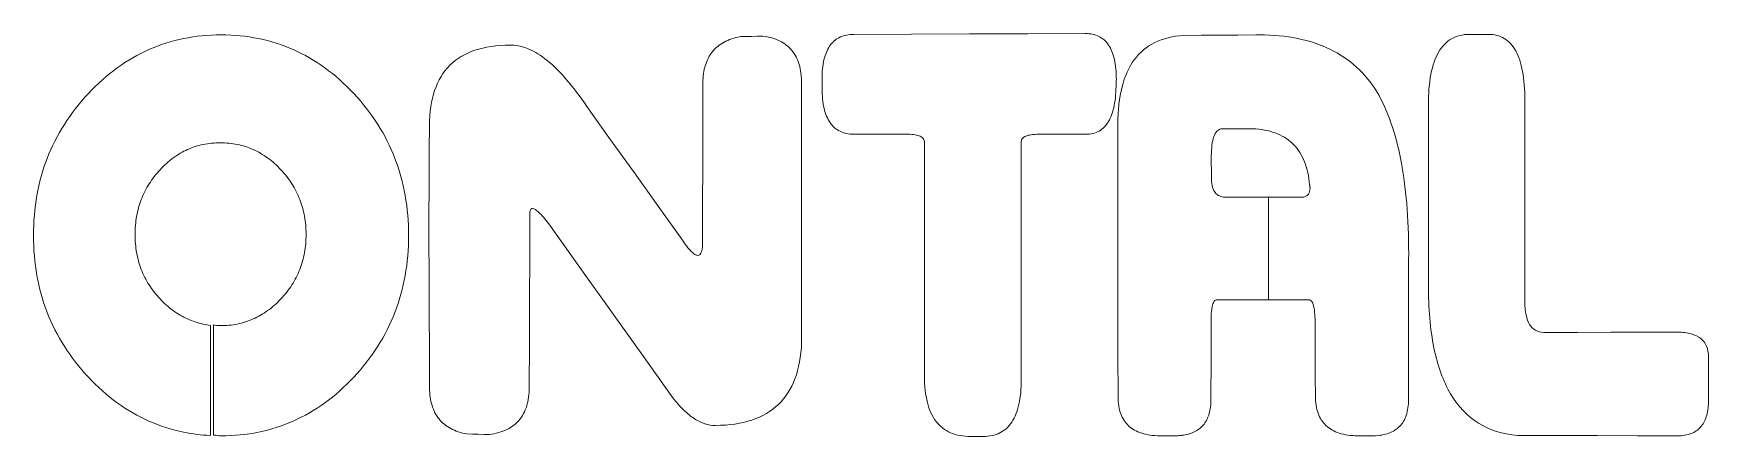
# Model space of a CAD drawing. Header units: millimetres. Extents: x 8 to 95, y 4 to 126.
# Drawn here: x 87.35 to 95.25, y 21.27 to 23.17 of the extents above; entities that cross this region are included whole.
import ezdxf

# ---------------------------------------------------------------- set-up
doc = ezdxf.new("R2010")
doc.units = ezdxf.units.MM
doc.header["$MEASUREMENT"] = 0
doc.layers.add('text outlines', color=7, linetype='Continuous', lineweight=0)

# ---------------------------------------------------------------- blocks, each defined once
blk = doc.blocks.new('Block_6')
at = {"layer": 'text outlines', "color": 7, "lineweight": 9}
for points, knots in [([(89.0983, 22.4085), (89.0875, 22.469), (89.0714, 22.5272), (89.0498, 22.583), (89.0283, 22.6388), (89.0013, 22.6921), (88.969, 22.743), (88.9366, 22.794), (88.8989, 22.8425), (88.8557, 22.8886), (88.8126, 22.9347), (88.7672, 22.9751), (88.7195, 23.0097), (88.6718, 23.0443), (88.6219, 23.0731), (88.5697, 23.0961), (88.5176, 23.1192), (88.4631, 23.1364), (88.4065, 23.1479), (88.3498, 23.1595), (88.2909, 23.1652), (88.2298, 23.1652), (88.1686, 23.1652), (88.1097, 23.1595), (88.053, 23.1479), (87.9964, 23.1364), (87.9419, 23.1192), (87.8898, 23.0961), (87.8376, 23.0731), (87.7877, 23.0443), (87.74, 23.0097), (87.6923, 22.9751), (87.6469, 22.9347), (87.6038, 22.8886), (87.5606, 22.8425), (87.5229, 22.794), (87.4905, 22.743), (87.4582, 22.6921), (87.4312, 22.6388), (87.4097, 22.583), (87.3881, 22.5272), (87.372, 22.469), (87.3612, 22.4085), (87.3504, 22.3479), (87.3451, 22.2849), (87.3451, 22.2195), (87.3451, 22.1542), (87.3504, 22.0914), (87.3612, 22.0309), (87.372, 21.9704), (87.3881, 21.9124), (87.4097, 21.8567), (87.4312, 21.801), (87.4582, 21.7477), (87.4905, 21.6968), (87.5229, 21.6459), (87.5606, 21.5973), (87.6038, 21.5512), (87.6469, 21.5051), (87.6923, 21.4648), (87.74, 21.4302), (87.7877, 21.3956), (87.8376, 21.3668), (87.8898, 21.3437), (87.9419, 21.3207), (87.9964, 21.3034), (88.053, 21.2919), (88.0984, 21.2826), (88.1317, 21.2781), (88.1799, 21.2763), (88.1799, 21.4493), (88.1799, 21.6224), (88.1799, 21.7954), (88.1636, 21.7967), (88.1614, 21.7988), (88.1458, 21.8019), (88.1202, 21.8072), (88.0955, 21.8151), (88.0719, 21.8256), (88.0482, 21.8361), (88.0256, 21.8492), (88.004, 21.865), (87.9824, 21.8807), (87.9617, 21.8991), (87.9421, 21.9202), (87.9225, 21.9411), (87.9053, 21.9631), (87.8905, 21.9862), (87.8758, 22.0093), (87.8635, 22.0336), (87.8537, 22.0589), (87.8439, 22.0842), (87.8365, 22.1105), (87.8316, 22.138), (87.8267, 22.1655), (87.8243, 22.194), (87.8243, 22.2237), (87.8243, 22.2535), (87.8267, 22.2822), (87.8316, 22.3098), (87.8365, 22.3375), (87.8439, 22.3641), (87.8537, 22.3895), (87.8635, 22.415), (87.8758, 22.4395), (87.8905, 22.4628), (87.9053, 22.4861), (87.9225, 22.5084), (87.9421, 22.5296), (87.9617, 22.5507), (87.9824, 22.5692), (88.004, 22.585), (88.0256, 22.6008), (88.0482, 22.6141), (88.0719, 22.6246), (88.0955, 22.6352), (88.1202, 22.6431), (88.1458, 22.6484), (88.1715, 22.6537), (88.1982, 22.6564), (88.226, 22.6564), (88.2538, 22.6564), (88.2806, 22.6537), (88.3065, 22.6484), (88.3323, 22.6431), (88.3571, 22.6352), (88.381, 22.6246), (88.4048, 22.6141), (88.4276, 22.6008), (88.4494, 22.585), (88.4713, 22.5692), (88.4921, 22.5507), (88.5119, 22.5296), (88.5317, 22.5084), (88.5491, 22.4861), (88.5639, 22.4628), (88.5788, 22.4395), (88.5911, 22.415), (88.6011, 22.3895), (88.611, 22.3641), (88.6184, 22.3375), (88.6233, 22.3098), (88.6283, 22.2822), (88.6308, 22.2535), (88.6308, 22.2237), (88.6308, 22.194), (88.6283, 22.1655), (88.6233, 22.138), (88.6184, 22.1105), (88.611, 22.0842), (88.6011, 22.0589), (88.5911, 22.0336), (88.5788, 22.0093), (88.5639, 21.9862), (88.5491, 21.9631), (88.5317, 21.9411), (88.5119, 21.9202), (88.4921, 21.8991), (88.4713, 21.8807), (88.4494, 21.865), (88.4276, 21.8492), (88.4048, 21.8361), (88.381, 21.8256), (88.3571, 21.8151), (88.3323, 21.8072), (88.3065, 21.8019), (88.2806, 21.7967), (88.2538, 21.7941), (88.226, 21.7941), (88.2151, 21.7941), (88.205, 21.7963), (88.1944, 21.7972), (88.1944, 21.6241), (88.1944, 21.4511), (88.1944, 21.278), (88.2065, 21.2776), (88.2175, 21.2745), (88.2298, 21.2745), (88.2909, 21.2745), (88.3498, 21.2803), (88.4065, 21.2919), (88.4631, 21.3034), (88.5176, 21.3207), (88.5697, 21.3437), (88.6219, 21.3668), (88.6718, 21.3956), (88.7195, 21.4302), (88.7672, 21.4648), (88.8126, 21.5051), (88.8557, 21.5512), (88.8989, 21.5973), (88.9366, 21.6459), (88.969, 21.6968), (89.0013, 21.7477), (89.0283, 21.801), (89.0498, 21.8567), (89.0714, 21.9124), (89.0875, 21.9704), (89.0983, 22.0309), (89.1091, 22.0914), (89.1145, 22.1542), (89.1145, 22.2195), (89.1145, 22.2849), (89.1091, 22.3479), (89.0983, 22.4085)], [0, 0, 0, 0, 1, 1, 1, 2, 2, 2, 3, 3, 3, 4, 4, 4, 5, 5, 5, 6, 6, 6, 7, 7, 7, 8, 8, 8, 9, 9, 9, 10, 10, 10, 11, 11, 11, 12, 12, 12, 13, 13, 13, 14, 14, 14, 15, 15, 15, 16, 16, 16, 17, 17, 17, 18, 18, 18, 19, 19, 19, 20, 20, 20, 21, 21, 21, 22, 22, 22, 23, 23, 23, 24, 24, 24, 25, 25, 25, 26, 26, 26, 27, 27, 27, 28, 28, 28, 29, 29, 29, 30, 30, 30, 31, 31, 31, 32, 32, 32, 33, 33, 33, 34, 34, 34, 35, 35, 35, 36, 36, 36, 37, 37, 37, 38, 38, 38, 39, 39, 39, 40, 40, 40, 41, 41, 41, 42, 42, 42, 43, 43, 43, 44, 44, 44, 45, 45, 45, 46, 46, 46, 47, 47, 47, 48, 48, 48, 49, 49, 49, 50, 50, 50, 51, 51, 51, 52, 52, 52, 53, 53, 53, 54, 54, 54, 55, 55, 55, 56, 56, 56, 57, 57, 57, 58, 58, 58, 59, 59, 59, 60, 60, 60, 61, 61, 61, 62, 62, 62, 63, 63, 63, 64, 64, 64, 65, 65, 65, 66, 66, 66, 67, 67, 67, 68, 68, 68, 68]), ([(90.9683, 21.7138), (90.9657, 21.6492), (90.9553, 21.5926), (90.937, 21.5441), (90.9188, 21.4955), (90.8927, 21.455), (90.8588, 21.4225), (90.8248, 21.39), (90.7831, 21.3655), (90.7335, 21.349), (90.684, 21.3325), (90.6266, 21.324), (90.5614, 21.3235), (90.545, 21.3235), (90.5286, 21.3262), (90.512, 21.3317), (90.4954, 21.3371), (90.4788, 21.3453), (90.462, 21.3562), (90.4453, 21.3671), (90.4284, 21.3808), (90.4115, 21.3971), (90.3946, 21.4135), (90.3776, 21.4326), (90.3605, 21.4544), (90.3605, 21.4544), (90.2145, 21.6592), (90.2145, 21.6592), (90.2145, 21.6592), (90.0684, 21.864), (90.0684, 21.864), (90.0684, 21.864), (89.9223, 22.0688), (89.9223, 22.0688), (89.9223, 22.0688), (89.7763, 22.2736), (89.7763, 22.2736), (89.7669, 22.2858), (89.7582, 22.2964), (89.7503, 22.3055), (89.7425, 22.3146), (89.7353, 22.3221), (89.7289, 22.3282), (89.7225, 22.3342), (89.7168, 22.3388), (89.7118, 22.3418), (89.7069, 22.3448), (89.7026, 22.3463), (89.6991, 22.3463), (89.6971, 22.3463), (89.6954, 22.3459), (89.6939, 22.3449), (89.6923, 22.344), (89.6911, 22.3427), (89.69, 22.3408), (89.6889, 22.339), (89.6881, 22.3367), (89.6875, 22.334), (89.6869, 22.3312), (89.6865, 22.328), (89.6863, 22.3243), (89.6863, 22.3243), (89.6857, 22.1193), (89.6857, 22.1193), (89.6857, 22.1193), (89.685, 21.9143), (89.685, 21.9143), (89.685, 21.9143), (89.6843, 21.7093), (89.6843, 21.7093), (89.6843, 21.7093), (89.6836, 21.5043), (89.6836, 21.5043), (89.6834, 21.471), (89.6794, 21.4413), (89.6714, 21.4154), (89.6635, 21.3894), (89.6517, 21.3671), (89.636, 21.3485), (89.6203, 21.3299), (89.6007, 21.315), (89.5772, 21.3038), (89.5538, 21.2925), (89.5264, 21.285), (89.4951, 21.2811), (89.4951, 21.2811), (89.4688, 21.2816), (89.4688, 21.2816), (89.4688, 21.2816), (89.4424, 21.2821), (89.4424, 21.2821), (89.4424, 21.2821), (89.4161, 21.2826), (89.4161, 21.2826), (89.4161, 21.2826), (89.3897, 21.2832), (89.3897, 21.2832), (89.3606, 21.2886), (89.3351, 21.2972), (89.3132, 21.309), (89.2913, 21.3208), (89.2729, 21.3358), (89.2582, 21.354), (89.2435, 21.3721), (89.2323, 21.3935), (89.2248, 21.418), (89.2173, 21.4426), (89.2133, 21.4703), (89.213, 21.5012), (89.213, 21.5012), (89.2123, 21.6763), (89.2123, 21.6763), (89.2123, 21.6763), (89.2116, 21.8514), (89.2116, 21.8514), (89.2116, 21.8514), (89.2109, 22.0265), (89.2109, 22.0265), (89.2109, 22.0265), (89.2102, 22.2016), (89.2102, 22.2016), (89.2102, 22.2016), (89.2102, 22.2066), (89.2102, 22.2066), (89.2102, 22.2066), (89.2102, 22.2116), (89.2102, 22.2116), (89.2102, 22.2116), (89.2102, 22.2166), (89.2102, 22.2166), (89.2102, 22.2166), (89.2102, 22.2216), (89.2102, 22.2216), (89.2102, 22.2445), (89.2103, 22.2725), (89.2104, 22.3054), (89.2105, 22.3384), (89.2106, 22.3764), (89.2108, 22.4195), (89.211, 22.4625), (89.2112, 22.5106), (89.2115, 22.5637), (89.2118, 22.6168), (89.2122, 22.6749), (89.2126, 22.738), (89.2131, 22.8011), (89.2213, 22.8564), (89.2373, 22.9037), (89.2534, 22.951), (89.2772, 22.9905), (89.3088, 23.022), (89.3405, 23.0536), (89.38, 23.0772), (89.4273, 23.093), (89.4746, 23.1088), (89.5297, 23.1166), (89.5926, 23.1166), (89.5926, 23.1166), (89.5946, 23.1166), (89.5946, 23.1166), (89.5946, 23.1166), (89.5966, 23.1166), (89.5966, 23.1166), (89.5966, 23.1166), (89.5986, 23.1166), (89.5986, 23.1166), (89.5986, 23.1166), (89.6006, 23.1166), (89.6006, 23.1166), (89.6269, 23.1166), (89.6541, 23.1106), (89.6821, 23.0985), (89.7101, 23.0865), (89.7389, 23.0684), (89.7685, 23.0442), (89.7981, 23.0201), (89.8285, 22.9899), (89.8597, 22.9537), (89.8909, 22.9175), (89.9229, 22.8752), (89.9557, 22.8269), (89.9557, 22.8269), (90.0675, 22.6706), (90.0675, 22.6706), (90.0675, 22.6706), (90.1793, 22.5143), (90.1793, 22.5143), (90.1793, 22.5143), (90.2911, 22.3579), (90.2911, 22.3579), (90.2911, 22.3579), (90.4029, 22.2016), (90.4029, 22.2016), (90.4114, 22.1889), (90.4192, 22.1777), (90.4266, 22.1682), (90.4339, 22.1587), (90.4407, 22.1508), (90.447, 22.1444), (90.4532, 22.1381), (90.459, 22.1334), (90.4642, 22.1302), (90.4694, 22.1271), (90.4742, 22.1255), (90.4784, 22.1255), (90.4815, 22.1255), (90.4842, 22.1264), (90.4867, 22.1281), (90.4892, 22.1299), (90.4913, 22.1326), (90.4932, 22.1362), (90.495, 22.1397), (90.4966, 22.1442), (90.4978, 22.1496), (90.4991, 22.155), (90.5001, 22.1613), (90.5008, 22.1685), (90.5008, 22.1685), (90.5012, 22.3611), (90.5012, 22.3611), (90.5012, 22.3611), (90.5016, 22.5537), (90.5016, 22.5537), (90.5016, 22.5537), (90.5021, 22.7463), (90.5021, 22.7463), (90.5021, 22.7463), (90.5025, 22.9389), (90.5025, 22.9389), (90.5028, 22.9698), (90.5068, 22.9975), (90.5143, 23.022), (90.5218, 23.0465), (90.533, 23.0679), (90.5477, 23.086), (90.5624, 23.1042), (90.5808, 23.1191), (90.6027, 23.131), (90.6246, 23.1428), (90.6501, 23.1514), (90.6792, 23.1569), (90.6792, 23.1569), (90.7056, 23.1575), (90.7056, 23.1575), (90.7056, 23.1575), (90.7319, 23.158), (90.7319, 23.158), (90.7319, 23.158), (90.7583, 23.1585), (90.7583, 23.1585), (90.7583, 23.1585), (90.7846, 23.159), (90.7846, 23.159), (90.815, 23.1553), (90.8417, 23.1479), (90.8645, 23.1368), (90.8874, 23.1257), (90.9065, 23.1109), (90.9218, 23.0923), (90.9371, 23.0738), (90.9486, 23.0516), (90.9564, 23.0257), (90.9641, 22.9998), (90.9681, 22.9701), (90.9683, 22.9368), (90.9683, 22.9368), (90.9683, 22.631), (90.9683, 22.631), (90.9683, 22.631), (90.9683, 22.3253), (90.9683, 22.3253), (90.9683, 22.3253), (90.9683, 22.0195), (90.9683, 22.0195), (90.9683, 22.0195), (90.9683, 21.7138), (90.9683, 21.7138)], [0, 0, 0, 0, 1, 1, 1, 2, 2, 2, 3, 3, 3, 4, 4, 4, 5, 5, 5, 6, 6, 6, 7, 7, 7, 8, 8, 8, 9, 9, 9, 10, 10, 10, 11, 11, 11, 12, 12, 12, 13, 13, 13, 14, 14, 14, 15, 15, 15, 16, 16, 16, 17, 17, 17, 18, 18, 18, 19, 19, 19, 20, 20, 20, 21, 21, 21, 22, 22, 22, 23, 23, 23, 24, 24, 24, 25, 25, 25, 26, 26, 26, 27, 27, 27, 28, 28, 28, 29, 29, 29, 30, 30, 30, 31, 31, 31, 32, 32, 32, 33, 33, 33, 34, 34, 34, 35, 35, 35, 36, 36, 36, 37, 37, 37, 38, 38, 38, 39, 39, 39, 40, 40, 40, 41, 41, 41, 42, 42, 42, 43, 43, 43, 44, 44, 44, 45, 45, 45, 46, 46, 46, 47, 47, 47, 48, 48, 48, 49, 49, 49, 50, 50, 50, 51, 51, 51, 52, 52, 52, 53, 53, 53, 54, 54, 54, 55, 55, 55, 56, 56, 56, 57, 57, 57, 58, 58, 58, 59, 59, 59, 60, 60, 60, 61, 61, 61, 62, 62, 62, 63, 63, 63, 64, 64, 64, 65, 65, 65, 66, 66, 66, 67, 67, 67, 68, 68, 68, 69, 69, 69, 70, 70, 70, 71, 71, 71, 72, 72, 72, 73, 73, 73, 74, 74, 74, 75, 75, 75, 76, 76, 76, 77, 77, 77, 78, 78, 78, 79, 79, 79, 80, 80, 80, 81, 81, 81, 82, 82, 82, 83, 83, 83, 84, 84, 84, 85, 85, 85, 86, 86, 86, 87, 87, 87, 88, 88, 88, 89, 89, 89, 90, 90, 90, 91, 91, 91, 92, 92, 92, 92]), ([(91.5477, 21.556), (91.5477, 21.556), (91.5477, 21.8316), (91.5477, 21.8316), (91.5477, 21.8316), (91.5477, 22.1072), (91.5477, 22.1072), (91.5477, 22.1072), (91.5477, 22.3828), (91.5477, 22.3828), (91.5477, 22.3828), (91.5477, 22.6584), (91.5477, 22.6584), (91.5477, 22.6648), (91.5461, 22.6704), (91.5428, 22.6752), (91.5396, 22.6799), (91.5347, 22.6839), (91.5281, 22.6871), (91.5216, 22.6903), (91.5135, 22.6927), (91.5037, 22.6943), (91.4939, 22.6959), (91.4825, 22.6967), (91.4695, 22.6967), (91.4695, 22.6967), (91.406, 22.6967), (91.406, 22.6967), (91.406, 22.6967), (91.3424, 22.6967), (91.3424, 22.6967), (91.3424, 22.6967), (91.2788, 22.6967), (91.2788, 22.6967), (91.2788, 22.6967), (91.2153, 22.6967), (91.2153, 22.6967), (91.1902, 22.6968), (91.1683, 22.7015), (91.1495, 22.7106), (91.1306, 22.7198), (91.115, 22.7334), (91.1024, 22.7515), (91.0899, 22.7695), (91.0804, 22.7921), (91.0742, 22.8191), (91.0679, 22.8462), (91.0647, 22.8777), (91.0647, 22.9137), (91.0647, 22.9137), (91.0647, 22.9279), (91.0647, 22.9279), (91.0647, 22.9279), (91.0647, 22.9421), (91.0647, 22.9421), (91.0647, 22.9421), (91.0647, 22.9564), (91.0647, 22.9564), (91.0647, 22.9564), (91.0647, 22.9706), (91.0647, 22.9706), (91.0657, 23.0034), (91.0695, 23.0321), (91.0762, 23.0567), (91.0829, 23.0814), (91.0925, 23.1019), (91.105, 23.1183), (91.1175, 23.1347), (91.1328, 23.1471), (91.151, 23.1553), (91.1692, 23.1635), (91.1903, 23.1676), (91.2142, 23.1676), (91.2142, 23.1676), (91.4872, 23.1687), (91.4872, 23.1687), (91.4872, 23.1687), (91.7601, 23.1697), (91.7601, 23.1697), (91.7601, 23.1697), (92.0331, 23.1707), (92.0331, 23.1707), (92.0331, 23.1707), (92.306, 23.1718), (92.306, 23.1718), (92.3305, 23.1718), (92.3519, 23.1672), (92.3702, 23.1582), (92.3885, 23.1491), (92.4038, 23.1356), (92.4161, 23.1175), (92.4283, 23.0994), (92.4375, 23.0768), (92.4436, 23.0497), (92.4497, 23.0225), (92.4528, 22.9909), (92.4528, 22.9547), (92.4528, 22.9547), (92.4525, 22.9508), (92.4525, 22.9508), (92.4525, 22.9508), (92.4522, 22.9468), (92.4522, 22.9468), (92.4522, 22.9468), (92.452, 22.9428), (92.452, 22.9428), (92.452, 22.9428), (92.4517, 22.9389), (92.4517, 22.9389), (92.4517, 22.8985), (92.4487, 22.8631), (92.4428, 22.8329), (92.4369, 22.8026), (92.4279, 22.7774), (92.416, 22.7572), (92.4041, 22.737), (92.3892, 22.7219), (92.3713, 22.7118), (92.3535, 22.7017), (92.3326, 22.6967), (92.3087, 22.6967), (92.3087, 22.6967), (92.2535, 22.6967), (92.2535, 22.6967), (92.2535, 22.6967), (92.1982, 22.6967), (92.1982, 22.6967), (92.1982, 22.6967), (92.1429, 22.6967), (92.1429, 22.6967), (92.1429, 22.6967), (92.0876, 22.6967), (92.0876, 22.6967), (92.0737, 22.6967), (92.0616, 22.6959), (92.0512, 22.6944), (92.0408, 22.6929), (92.0322, 22.6907), (92.0253, 22.6877), (92.0183, 22.6847), (92.0132, 22.6809), (92.0097, 22.6765), (92.0063, 22.672), (92.0045, 22.6668), (92.0045, 22.6608), (92.0045, 22.6608), (92.0045, 22.3812), (92.0045, 22.3812), (92.0045, 22.3812), (92.0045, 22.1015), (92.0045, 22.1015), (92.0045, 22.1015), (92.0045, 21.8219), (92.0045, 21.8219), (92.0045, 21.8219), (92.0045, 21.5422), (92.0045, 21.5422), (92.0045, 21.4971), (92.0008, 21.4576), (91.9933, 21.4238), (91.9858, 21.3899), (91.9746, 21.3617), (91.9596, 21.3391), (91.9446, 21.3166), (91.9259, 21.2996), (91.9034, 21.2884), (91.8809, 21.2771), (91.8547, 21.2714), (91.8247, 21.2714), (91.8247, 21.2714), (91.8102, 21.2714), (91.8102, 21.2714), (91.8102, 21.2714), (91.7958, 21.2714), (91.7958, 21.2714), (91.7958, 21.2714), (91.7813, 21.2714), (91.7813, 21.2714), (91.7813, 21.2714), (91.7668, 21.2714), (91.7668, 21.2714), (91.7303, 21.2714), (91.6984, 21.2774), (91.671, 21.2893), (91.6436, 21.3011), (91.6208, 21.3189), (91.6025, 21.3427), (91.5842, 21.3664), (91.5706, 21.396), (91.5614, 21.4316), (91.5523, 21.4672), (91.5477, 21.5086), (91.5477, 21.556)], [0, 0, 0, 0, 1, 1, 1, 2, 2, 2, 3, 3, 3, 4, 4, 4, 5, 5, 5, 6, 6, 6, 7, 7, 7, 8, 8, 8, 9, 9, 9, 10, 10, 10, 11, 11, 11, 12, 12, 12, 13, 13, 13, 14, 14, 14, 15, 15, 15, 16, 16, 16, 17, 17, 17, 18, 18, 18, 19, 19, 19, 20, 20, 20, 21, 21, 21, 22, 22, 22, 23, 23, 23, 24, 24, 24, 25, 25, 25, 26, 26, 26, 27, 27, 27, 28, 28, 28, 29, 29, 29, 30, 30, 30, 31, 31, 31, 32, 32, 32, 33, 33, 33, 34, 34, 34, 35, 35, 35, 36, 36, 36, 37, 37, 37, 38, 38, 38, 39, 39, 39, 40, 40, 40, 41, 41, 41, 42, 42, 42, 43, 43, 43, 44, 44, 44, 45, 45, 45, 46, 46, 46, 47, 47, 47, 48, 48, 48, 49, 49, 49, 50, 50, 50, 51, 51, 51, 52, 52, 52, 53, 53, 53, 54, 54, 54, 55, 55, 55, 56, 56, 56, 57, 57, 57, 58, 58, 58, 59, 59, 59, 60, 60, 60, 61, 61, 61, 62, 62, 62, 63, 63, 63, 64, 64, 64, 64]), ([(93.683, 22.8955), (93.655, 22.9404), (93.6225, 22.9798), (93.5853, 23.0135), (93.5482, 23.0472), (93.5065, 23.0753), (93.4602, 23.0978), (93.414, 23.1203), (93.3631, 23.1371), (93.3077, 23.1483), (93.2523, 23.1596), (93.1922, 23.1652), (93.1276, 23.1652), (93.1276, 23.1652), (93.1233, 23.1652), (93.1233, 23.1652), (93.1233, 23.1652), (93.119, 23.1652), (93.119, 23.1652), (93.119, 23.1652), (93.1147, 23.1652), (93.1147, 23.1652), (93.1147, 23.1652), (93.1104, 23.1652), (93.1104, 23.1652), (93.1104, 23.1652), (93.0252, 23.1647), (93.0252, 23.1647), (93.0252, 23.1647), (92.9399, 23.1642), (92.9399, 23.1642), (92.9399, 23.1642), (92.8546, 23.1637), (92.8546, 23.1637), (92.8546, 23.1637), (92.7694, 23.1631), (92.7694, 23.1631), (92.7179, 23.1596), (92.6728, 23.1482), (92.6342, 23.129), (92.5955, 23.1098), (92.5633, 23.0828), (92.5376, 23.0479), (92.5118, 23.013), (92.4925, 22.9702), (92.4796, 22.9196), (92.4668, 22.869), (92.4603, 22.8105), (92.4603, 22.7442), (92.4603, 22.7442), (92.4603, 22.5572), (92.4603, 22.5572), (92.4603, 22.5572), (92.4603, 22.3703), (92.4603, 22.3703), (92.4603, 22.3703), (92.4603, 22.1833), (92.4603, 22.1833), (92.4603, 22.1833), (92.4603, 21.9963), (92.4603, 21.9963), (92.4603, 21.9963), (92.4601, 21.9963), (92.4601, 21.9963), (92.4601, 21.9963), (92.4598, 21.9963), (92.4598, 21.9963), (92.4598, 21.9963), (92.4596, 21.9963), (92.4596, 21.9963), (92.4596, 21.9963), (92.4593, 21.9963), (92.4593, 21.9963), (92.4593, 21.9963), (92.4596, 21.9015), (92.4596, 21.9015), (92.4596, 21.9015), (92.4598, 21.8068), (92.4598, 21.8068), (92.4598, 21.8068), (92.4601, 21.7121), (92.4601, 21.7121), (92.4601, 21.7121), (92.4603, 21.6173), (92.4603, 21.6173), (92.4603, 21.6173), (92.4606, 21.5785), (92.4606, 21.5785), (92.4606, 21.5785), (92.4609, 21.5396), (92.4609, 21.5396), (92.4609, 21.5396), (92.4611, 21.5008), (92.4611, 21.5008), (92.4611, 21.5008), (92.4614, 21.462), (92.4614, 21.462), (92.4614, 21.462), (92.4614, 21.4607), (92.4614, 21.4607), (92.4614, 21.4607), (92.4614, 21.4594), (92.4614, 21.4594), (92.4614, 21.4594), (92.4614, 21.4581), (92.4614, 21.4581), (92.4614, 21.4581), (92.4614, 21.4568), (92.4614, 21.4568), (92.4614, 21.427), (92.4655, 21.4008), (92.4737, 21.3783), (92.482, 21.3558), (92.4943, 21.3369), (92.5108, 21.3217), (92.5273, 21.3065), (92.5479, 21.295), (92.5727, 21.2871), (92.5975, 21.2793), (92.6264, 21.2751), (92.6595, 21.2745), (92.6595, 21.2745), (92.6788, 21.2745), (92.6788, 21.2745), (92.6788, 21.2745), (92.698, 21.2745), (92.698, 21.2745), (92.698, 21.2745), (92.7173, 21.2745), (92.7173, 21.2745), (92.7173, 21.2745), (92.7366, 21.2745), (92.7366, 21.2745), (92.7396, 21.2747), (92.7424, 21.2749), (92.7451, 21.2751), (92.7478, 21.2753), (92.7505, 21.2756), (92.753, 21.2759), (92.7556, 21.2762), (92.7581, 21.2765), (92.7605, 21.2768), (92.7629, 21.2772), (92.7653, 21.2776), (92.7676, 21.278), (92.7676, 21.278), (92.7681, 21.278), (92.7681, 21.278), (92.7681, 21.278), (92.7685, 21.278), (92.7685, 21.278), (92.7685, 21.278), (92.7689, 21.278), (92.7689, 21.278), (92.7689, 21.278), (92.7694, 21.278), (92.7694, 21.278), (92.791, 21.2815), (92.8099, 21.2876), (92.8261, 21.2963), (92.8423, 21.3051), (92.8558, 21.3164), (92.8666, 21.3303), (92.8773, 21.3442), (92.8854, 21.3607), (92.8908, 21.3798), (92.8962, 21.399), (92.8989, 21.4207), (92.8989, 21.4451), (92.8989, 21.4451), (92.8989, 21.4649), (92.8989, 21.4649), (92.8989, 21.4649), (92.8989, 21.4847), (92.8989, 21.4847), (92.8989, 21.4847), (92.8989, 21.5045), (92.8989, 21.5045), (92.8989, 21.5045), (92.8989, 21.5243), (92.8989, 21.5243), (92.8991, 21.5292), (92.8992, 21.5342), (92.8993, 21.5392), (92.8995, 21.5442), (92.8996, 21.5493), (92.8997, 21.5545), (92.8998, 21.5596), (92.8998, 21.5647), (92.8999, 21.5699), (92.8999, 21.5751), (92.8999, 21.5804), (92.8999, 21.5856), (92.8999, 21.5856), (92.8999, 21.6436), (92.8999, 21.6436), (92.8999, 21.6436), (92.8999, 21.7016), (92.8999, 21.7016), (92.8999, 21.7016), (92.8999, 21.7595), (92.8999, 21.7595), (92.8999, 21.7595), (92.8999, 21.8175), (92.8999, 21.8175), (92.8999, 21.8339), (92.9005, 21.8482), (92.9016, 21.8604), (92.9027, 21.8727), (92.9044, 21.8829), (92.9066, 21.8911), (92.9089, 21.8993), (92.9117, 21.9054), (92.915, 21.9095), (92.9184, 21.9136), (92.9223, 21.9157), (92.9268, 21.9157), (92.9268, 21.9157), (92.9879, 21.9157), (92.9879, 21.9157), (92.9879, 21.9157), (93.0489, 21.9157), (93.0489, 21.9157), (93.0489, 21.9157), (93.11, 21.9157), (93.11, 21.9157), (93.11, 21.9157), (93.171, 21.9157), (93.171, 21.9157), (93.171, 21.9157), (93.171, 22.0369), (93.171, 22.0369), (93.171, 22.0369), (93.171, 22.158), (93.171, 22.158), (93.171, 22.158), (93.171, 22.2792), (93.171, 22.2792), (93.171, 22.2792), (93.171, 22.4004), (93.171, 22.4004), (93.171, 22.4004), (93.1199, 22.4004), (93.1199, 22.4004), (93.1199, 22.4004), (93.0687, 22.4004), (93.0687, 22.4004), (93.0687, 22.4004), (93.0176, 22.4004), (93.0176, 22.4004), (93.0176, 22.4004), (92.9664, 22.4004), (92.9664, 22.4004), (92.956, 22.4004), (92.9468, 22.4021), (92.9389, 22.4056), (92.931, 22.4091), (92.9243, 22.4144), (92.9189, 22.4213), (92.9135, 22.4283), (92.9094, 22.437), (92.9065, 22.4475), (92.9036, 22.458), (92.902, 22.4702), (92.9017, 22.4841), (92.9017, 22.4841), (92.9014, 22.5081), (92.9014, 22.5081), (92.9014, 22.5081), (92.9011, 22.5322), (92.9011, 22.5322), (92.9011, 22.5322), (92.9009, 22.5562), (92.9009, 22.5562), (92.9009, 22.5562), (92.9006, 22.5802), (92.9006, 22.5802), (92.9006, 22.5802), (92.9006, 22.5834), (92.9006, 22.5834), (92.9006, 22.5834), (92.9006, 22.5866), (92.9006, 22.5866), (92.9006, 22.5866), (92.9006, 22.5898), (92.9006, 22.5898), (92.9006, 22.5898), (92.9006, 22.593), (92.9006, 22.593), (92.9008, 22.613), (92.9019, 22.6308), (92.9039, 22.6462), (92.9059, 22.6616), (92.9089, 22.6747), (92.9128, 22.6855), (92.9166, 22.6962), (92.9214, 22.7047), (92.9272, 22.7108), (92.9329, 22.7169), (92.9395, 22.7207), (92.9471, 22.7222), (92.9471, 22.7222), (92.988, 22.7222), (92.988, 22.7222), (92.988, 22.7222), (93.0288, 22.7222), (93.0288, 22.7222), (93.0288, 22.7222), (93.0696, 22.7222), (93.0696, 22.7222), (93.0696, 22.7222), (93.1104, 22.7222), (93.1104, 22.7222), (93.1492, 22.719), (93.1835, 22.7111), (93.2135, 22.6985), (93.2435, 22.686), (93.269, 22.6687), (93.2902, 22.6467), (93.3114, 22.6248), (93.3281, 22.5981), (93.3405, 22.5668), (93.3529, 22.5354), (93.3608, 22.4994), (93.3643, 22.4586), (93.3647, 22.4571), (93.365, 22.4555), (93.3652, 22.454), (93.3655, 22.4525), (93.3657, 22.4511), (93.3659, 22.4497), (93.366, 22.4482), (93.3662, 22.4469), (93.3663, 22.4455), (93.3664, 22.4442), (93.3664, 22.4429), (93.3664, 22.4417), (93.3664, 22.4361), (93.3658, 22.4309), (93.3646, 22.4264), (93.3634, 22.4218), (93.3616, 22.4178), (93.3592, 22.4144), (93.3567, 22.4109), (93.3537, 22.408), (93.3501, 22.4057), (93.3465, 22.4034), (93.3423, 22.4016), (93.3375, 22.4004), (93.3375, 22.4004), (93.2958, 22.4004), (93.2958, 22.4004), (93.2958, 22.4004), (93.2542, 22.4004), (93.2542, 22.4004), (93.2542, 22.4004), (93.2126, 22.4004), (93.2126, 22.4004), (93.2126, 22.4004), (93.171, 22.4004), (93.171, 22.4004), (93.171, 22.4004), (93.171, 22.2792), (93.171, 22.2792), (93.171, 22.2792), (93.171, 22.158), (93.171, 22.158), (93.171, 22.158), (93.171, 22.0369), (93.171, 22.0369), (93.171, 22.0369), (93.171, 21.9157), (93.171, 21.9157), (93.171, 21.9157), (93.2191, 21.9157), (93.2191, 21.9157), (93.2191, 21.9157), (93.2672, 21.9157), (93.2672, 21.9157), (93.2672, 21.9157), (93.3152, 21.9157), (93.3152, 21.9157), (93.3152, 21.9157), (93.3633, 21.9157), (93.3633, 21.9157), (93.3675, 21.915), (93.3712, 21.9124), (93.3745, 21.9079), (93.3777, 21.9033), (93.3805, 21.8969), (93.3827, 21.8885), (93.385, 21.8802), (93.3868, 21.8699), (93.388, 21.8577), (93.3893, 21.8455), (93.3902, 21.8314), (93.3905, 21.8154), (93.3905, 21.8154), (93.3908, 21.7271), (93.3908, 21.7271), (93.3908, 21.7271), (93.391, 21.6387), (93.391, 21.6387), (93.391, 21.6387), (93.3913, 21.5503), (93.3913, 21.5503), (93.3913, 21.5503), (93.3915, 21.462), (93.3915, 21.462), (93.3915, 21.4313), (93.3957, 21.4044), (93.4041, 21.3812), (93.4124, 21.3581), (93.425, 21.3387), (93.4417, 21.323), (93.4584, 21.3074), (93.4794, 21.2955), (93.5045, 21.2874), (93.5296, 21.2794), (93.5589, 21.2751), (93.5924, 21.2745), (93.5924, 21.2745), (93.6107, 21.2745), (93.6107, 21.2745), (93.6107, 21.2745), (93.6291, 21.2745), (93.6291, 21.2745), (93.6291, 21.2745), (93.6474, 21.2745), (93.6474, 21.2745), (93.6474, 21.2745), (93.6658, 21.2745), (93.6658, 21.2745), (93.6933, 21.2755), (93.7174, 21.2797), (93.7381, 21.2873), (93.7587, 21.2948), (93.7759, 21.3057), (93.7896, 21.3199), (93.8034, 21.3341), (93.8137, 21.3516), (93.8205, 21.3725), (93.8274, 21.3933), (93.8308, 21.4175), (93.8308, 21.4451), (93.8308, 21.4451), (93.8308, 21.6061), (93.8308, 21.6061), (93.8308, 21.6061), (93.8308, 21.7672), (93.8308, 21.7672), (93.8308, 21.7672), (93.8308, 21.9282), (93.8308, 21.9282), (93.8308, 21.9282), (93.8308, 22.0893), (93.8308, 22.0893), (93.831, 22.093), (93.8311, 22.0967), (93.8312, 22.1004), (93.8314, 22.104), (93.8315, 22.1077), (93.8316, 22.1113), (93.8317, 22.1149), (93.8317, 22.1185), (93.8318, 22.1221), (93.8318, 22.1256), (93.8318, 22.1292), (93.8318, 22.1327), (93.8318, 22.2169), (93.8287, 22.2959), (93.8225, 22.3697), (93.8163, 22.4436), (93.807, 22.5123), (93.7946, 22.5758), (93.7822, 22.6394), (93.7667, 22.6978), (93.7481, 22.7511), (93.7295, 22.8044), (93.7078, 22.8525), (93.683, 22.8955)], [0, 0, 0, 0, 1, 1, 1, 2, 2, 2, 3, 3, 3, 4, 4, 4, 5, 5, 5, 6, 6, 6, 7, 7, 7, 8, 8, 8, 9, 9, 9, 10, 10, 10, 11, 11, 11, 12, 12, 12, 13, 13, 13, 14, 14, 14, 15, 15, 15, 16, 16, 16, 17, 17, 17, 18, 18, 18, 19, 19, 19, 20, 20, 20, 21, 21, 21, 22, 22, 22, 23, 23, 23, 24, 24, 24, 25, 25, 25, 26, 26, 26, 27, 27, 27, 28, 28, 28, 29, 29, 29, 30, 30, 30, 31, 31, 31, 32, 32, 32, 33, 33, 33, 34, 34, 34, 35, 35, 35, 36, 36, 36, 37, 37, 37, 38, 38, 38, 39, 39, 39, 40, 40, 40, 41, 41, 41, 42, 42, 42, 43, 43, 43, 44, 44, 44, 45, 45, 45, 46, 46, 46, 47, 47, 47, 48, 48, 48, 49, 49, 49, 50, 50, 50, 51, 51, 51, 52, 52, 52, 53, 53, 53, 54, 54, 54, 55, 55, 55, 56, 56, 56, 57, 57, 57, 58, 58, 58, 59, 59, 59, 60, 60, 60, 61, 61, 61, 62, 62, 62, 63, 63, 63, 64, 64, 64, 65, 65, 65, 66, 66, 66, 67, 67, 67, 68, 68, 68, 69, 69, 69, 70, 70, 70, 71, 71, 71, 72, 72, 72, 73, 73, 73, 74, 74, 74, 75, 75, 75, 76, 76, 76, 77, 77, 77, 78, 78, 78, 79, 79, 79, 80, 80, 80, 81, 81, 81, 82, 82, 82, 83, 83, 83, 84, 84, 84, 85, 85, 85, 86, 86, 86, 87, 87, 87, 88, 88, 88, 89, 89, 89, 90, 90, 90, 91, 91, 91, 92, 92, 92, 93, 93, 93, 94, 94, 94, 95, 95, 95, 96, 96, 96, 97, 97, 97, 98, 98, 98, 99, 99, 99, 100, 100, 100, 101, 101, 101, 102, 102, 102, 103, 103, 103, 104, 104, 104, 105, 105, 105, 106, 106, 106, 107, 107, 107, 108, 108, 108, 109, 109, 109, 110, 110, 110, 111, 111, 111, 112, 112, 112, 113, 113, 113, 114, 114, 114, 115, 115, 115, 116, 116, 116, 117, 117, 117, 118, 118, 118, 119, 119, 119, 120, 120, 120, 121, 121, 121, 122, 122, 122, 123, 123, 123, 124, 124, 124, 125, 125, 125, 126, 126, 126, 127, 127, 127, 128, 128, 128, 129, 129, 129, 130, 130, 130, 131, 131, 131, 132, 132, 132, 133, 133, 133, 134, 134, 134, 135, 135, 135, 136, 136, 136, 137, 137, 137, 138, 138, 138, 139, 139, 139, 140, 140, 140, 141, 141, 141, 142, 142, 142, 143, 143, 143, 144, 144, 144, 145, 145, 145, 146, 146, 146, 147, 147, 147, 148, 148, 148, 149, 149, 149, 150, 150, 150, 151, 151, 151, 152, 152, 152, 153, 153, 153, 154, 154, 154, 155, 155, 155, 156, 156, 156, 157, 157, 157, 158, 158, 158, 159, 159, 159, 160, 160, 160, 160]), ([(95.101, 21.2745), (95.101, 21.2745), (94.9119, 21.2751), (94.9119, 21.2751), (94.9119, 21.2751), (94.7229, 21.2756), (94.7229, 21.2756), (94.7229, 21.2756), (94.5339, 21.2761), (94.5339, 21.2761), (94.5339, 21.2761), (94.3448, 21.2766), (94.3448, 21.2766), (94.2748, 21.2825), (94.2135, 21.3017), (94.161, 21.3343), (94.1084, 21.3669), (94.0647, 21.4129), (94.0296, 21.4722), (93.9946, 21.5315), (93.9683, 21.6043), (93.9508, 21.6903), (93.9333, 21.7764), (93.9245, 21.8759), (93.9245, 21.9887), (93.9245, 21.9887), (93.9245, 22.2001), (93.9245, 22.2001), (93.9245, 22.2001), (93.9245, 22.4114), (93.9245, 22.4114), (93.9245, 22.4114), (93.9245, 22.6228), (93.9245, 22.6228), (93.9245, 22.6228), (93.9245, 22.8341), (93.9245, 22.8341), (93.9245, 22.8897), (93.9285, 22.9383), (93.9366, 22.98), (93.9447, 23.0217), (93.9569, 23.0564), (93.9731, 23.0842), (93.9893, 23.112), (94.0095, 23.1329), (94.0338, 23.1468), (94.0581, 23.1607), (94.0864, 23.1676), (94.1188, 23.1676), (94.1188, 23.1676), (94.141, 23.1676), (94.141, 23.1676), (94.141, 23.1676), (94.1632, 23.1676), (94.1632, 23.1676), (94.1632, 23.1676), (94.1855, 23.1676), (94.1855, 23.1676), (94.1855, 23.1676), (94.2077, 23.1676), (94.2077, 23.1676), (94.2364, 23.1676), (94.2615, 23.1612), (94.2829, 23.1482), (94.3044, 23.1353), (94.3223, 23.1159), (94.3367, 23.0901), (94.351, 23.0643), (94.3617, 23.032), (94.3689, 22.9932), (94.376, 22.9545), (94.3796, 22.9092), (94.3796, 22.8576), (94.3796, 22.8576), (94.3796, 22.6198), (94.3796, 22.6198), (94.3796, 22.6198), (94.3796, 22.382), (94.3796, 22.382), (94.3796, 22.382), (94.3796, 22.1442), (94.3796, 22.1442), (94.3796, 22.1442), (94.3796, 21.9064), (94.3796, 21.9064), (94.3796, 21.8829), (94.3815, 21.8622), (94.3852, 21.8445), (94.389, 21.8267), (94.3946, 21.8119), (94.4021, 21.7999), (94.4096, 21.7879), (94.4189, 21.7788), (94.4302, 21.7725), (94.4414, 21.7663), (94.4545, 21.7629), (94.4695, 21.7624), (94.4695, 21.7624), (94.6274, 21.7626), (94.6274, 21.7626), (94.6274, 21.7626), (94.7853, 21.7629), (94.7853, 21.7629), (94.7853, 21.7629), (94.9431, 21.7631), (94.9431, 21.7631), (94.9431, 21.7631), (95.101, 21.7634), (95.101, 21.7634), (95.125, 21.7632), (95.1461, 21.7607), (95.1641, 21.7557), (95.1822, 21.7507), (95.1972, 21.7434), (95.2093, 21.7336), (95.2214, 21.7238), (95.2305, 21.7116), (95.2366, 21.697), (95.2427, 21.6824), (95.2459, 21.6654), (95.246, 21.6459), (95.246, 21.6459), (95.246, 21.593), (95.246, 21.593), (95.246, 21.593), (95.246, 21.5402), (95.246, 21.5402), (95.246, 21.5402), (95.246, 21.4873), (95.246, 21.4873), (95.246, 21.4873), (95.246, 21.4344), (95.246, 21.4344), (95.2455, 21.408), (95.2421, 21.3848), (95.2358, 21.3649), (95.2295, 21.345), (95.2204, 21.3284), (95.2083, 21.3151), (95.1962, 21.3017), (95.1812, 21.2917), (95.1633, 21.2849), (95.1455, 21.2782), (95.1247, 21.2747), (95.101, 21.2745)], [0, 0, 0, 0, 1, 1, 1, 2, 2, 2, 3, 3, 3, 4, 4, 4, 5, 5, 5, 6, 6, 6, 7, 7, 7, 8, 8, 8, 9, 9, 9, 10, 10, 10, 11, 11, 11, 12, 12, 12, 13, 13, 13, 14, 14, 14, 15, 15, 15, 16, 16, 16, 17, 17, 17, 18, 18, 18, 19, 19, 19, 20, 20, 20, 21, 21, 21, 22, 22, 22, 23, 23, 23, 24, 24, 24, 25, 25, 25, 26, 26, 26, 27, 27, 27, 28, 28, 28, 29, 29, 29, 30, 30, 30, 31, 31, 31, 32, 32, 32, 33, 33, 33, 34, 34, 34, 35, 35, 35, 36, 36, 36, 37, 37, 37, 38, 38, 38, 39, 39, 39, 40, 40, 40, 41, 41, 41, 42, 42, 42, 43, 43, 43, 44, 44, 44, 45, 45, 45, 46, 46, 46, 47, 47, 47, 48, 48, 48, 48])]:
    blk.add_open_spline(points, degree=3, knots=knots, dxfattribs=at)

msp = doc.modelspace()

# ---------------------------------------------------------------- block references
at = {"layer": 'text outlines'}
msp.add_blockref('Block_6', (0, 0), dxfattribs=at)

doc.saveas('drawing.dxf')
